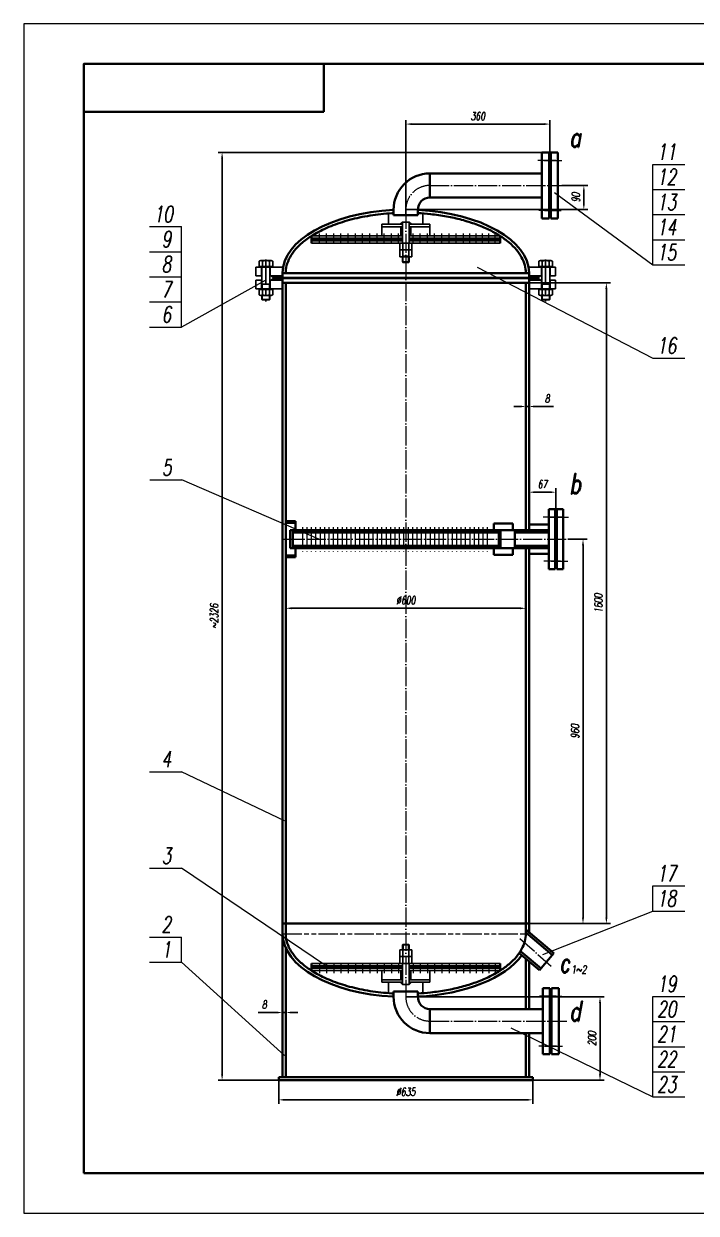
# Model space of a CAD drawing. Header units: millimetres. Extents: x 7304 to 11504, y 231 to 3201.
# Drawn here: x 7304 to 8985, y 231 to 3201 of the extents above; entities that cross this region are included whole.
import ezdxf

# ---------------------------------------------------------------- set-up
doc = ezdxf.new("R2010")
doc.units = ezdxf.units.MM
doc.header["$LTSCALE"] = 2
doc.header["$MEASUREMENT"] = 0
for name, pattern in [('ACAD_ISO04W100', [30, 24, -3, 0, -3]), ('ACAD_ISO09W100', [45, 24, -3, 6, -3, 6, -3]), ('CENTER', [50.8, 31.75, -6.35, 6.35, -6.35])]:
    doc.linetypes.add(name, pattern=pattern)
for name, color, linetype, lineweight in [('中心线', 1, 'ACAD_ISO04W100', 13), ('双点划线', 200, 'ACAD_ISO09W100', 13), ('图框内线', 30, 'Continuous', 35), ('图框外线', 5, 'Continuous', 13), ('尺寸标注', 6, 'Continuous', 13), ('技术说明文字', 7, 'Continuous', 13), ('点划线', 1, 'ACAD_ISO04W100', 13), ('粗实线', 7, 'Continuous', 35), ('细实线', 7, 'Continuous', 13)]:
    doc.layers.add(name, color=color, linetype=linetype, lineweight=lineweight)
doc.styles.add('尺寸标注数字和字符', font='romand.shx', dxfattribs={"width": 0.7, "oblique": 10})
doc.dimstyles.new('压力容器制图', dxfattribs={"dimscale": 5, "dimtxt": 4, "dimasz": 3, "dimexe": 2, "dimexo": 0, "dimgap": 2, "dimtad": 1, "dimdec": 0, "dimzin": 0, "dimdsep": 46, "dimtxsty": '尺寸标注数字和字符', "dimcen": 0, "dimclrt": 7, "dimadec": 0, "dimazin": 0, "dimtfac": 1, "dimtdec": 0, "dimtmove": 0, "dimatfit": 3, "dimfxl": 0, "dimtolj": 1, "dimtzin": 0, "dimarcsym": 0})

# ---------------------------------------------------------------- blocks, each defined once
blk = doc.blocks.new('*D22')
at = {"layer": 'Defpoints', "color": 0}
for p in [(8618.8, 2950.5), (8618.8, 2844.7), (8258.8, 2722.9)]:
    blk.add_point(p, dxfattribs=at)
at = {"layer": '尺寸标注', "color": 0, "lineweight": -2}
for p, q in [((8258.8, 2722.9), (8258.8, 2960.5)), ((8273.8, 2950.5), (8603.8, 2950.5)), ((8618.8, 2844.7), (8618.8, 2960.5))]:
    blk.add_line(p, q, dxfattribs=at)
at = {"layer": '尺寸标注', "color": 0}
for points in [[(8273.8, 2953), (8273.8, 2948), (8258.8, 2950.5)], [(8603.8, 2953), (8603.8, 2948), (8618.8, 2950.5)]]:
    blk.add_solid(points, dxfattribs=at)
at = {"layer": '尺寸标注', "color": 7, "insert": (8438.8, 2970.5), "char_height": 20, "attachment_point": 5, "style": '尺寸标注数字和字符'}
blk.add_mtext('\\A1;360', dxfattribs=at)
blk = doc.blocks.new('*D23')
at = {"layer": 'Defpoints', "color": 0}
for p in [(8648.4, 2797.2), (8703.7, 2797.2), (8258.8, 2736.9)]:
    blk.add_point(p, dxfattribs=at)
at = {"layer": '尺寸标注', "color": 0, "lineweight": -2}
for p, q in [((8648.4, 2797.2), (8713.7, 2797.2)), ((8703.7, 2751.9), (8703.7, 2782.2)), ((8258.8, 2736.9), (8713.7, 2736.9))]:
    blk.add_line(p, q, dxfattribs=at)
at = {"layer": '尺寸标注', "color": 0}
for points in [[(8701.2, 2782.2), (8706.2, 2782.2), (8703.7, 2797.2)], [(8701.2, 2751.9), (8706.2, 2751.9), (8703.7, 2736.9)]]:
    blk.add_solid(points, dxfattribs=at)
at = {"layer": '尺寸标注', "color": 7, "insert": (8683.7, 2767), "char_height": 20, "attachment_point": 5, "rotation": 90, "style": '尺寸标注数字和字符'}
blk.add_mtext('\\A1;90', dxfattribs=at)
blk = doc.blocks.new('*D24')
at = {"layer": 'Defpoints', "color": 0}
for p in [(7799.7, 2879.7), (8598.8, 2879.7), (7941.1, 562.9)]:
    blk.add_point(p, dxfattribs=at)
at = {"layer": '尺寸标注', "color": 0, "lineweight": -2}
for p, q in [((8598.8, 2879.7), (7789.7, 2879.7)), ((7799.7, 577.9), (7799.7, 2864.7)), ((7941.1, 562.9), (7789.7, 562.9))]:
    blk.add_line(p, q, dxfattribs=at)
at = {"layer": '尺寸标注', "color": 0}
for points in [[(7797.2, 2864.7), (7802.2, 2864.7), (7799.7, 2879.7)], [(7797.2, 577.9), (7802.2, 577.9), (7799.7, 562.9)]]:
    blk.add_solid(points, dxfattribs=at)
at = {"layer": '尺寸标注', "color": 7, "insert": (7779.7, 1721.3), "char_height": 20, "attachment_point": 5, "rotation": 90, "style": '尺寸标注数字和字符'}
blk.add_mtext('\\A1;~2326', dxfattribs=at)
blk = doc.blocks.new('*D25')
at = {"layer": 'Defpoints', "color": 0}
for p in [(8663.4, 1913.9), (8701.6, 1913.9), (8566.8, 953.9)]:
    blk.add_point(p, dxfattribs=at)
at = {"layer": '尺寸标注', "color": 0, "lineweight": -2}
for p, q in [((8663.4, 1913.9), (8711.6, 1913.9)), ((8701.6, 968.9), (8701.6, 1898.9)), ((8566.8, 953.9), (8711.6, 953.9))]:
    blk.add_line(p, q, dxfattribs=at)
at = {"layer": '尺寸标注', "color": 0}
for points in [[(8699.1, 1898.9), (8704.1, 1898.9), (8701.6, 1913.9)], [(8699.1, 968.9), (8704.1, 968.9), (8701.6, 953.9)]]:
    blk.add_solid(points, dxfattribs=at)
at = {"layer": '尺寸标注', "color": 7, "insert": (8681.6, 1433.9), "char_height": 20, "attachment_point": 5, "rotation": 90, "style": '尺寸标注数字和字符'}
blk.add_mtext('\\A1;960', dxfattribs=at)
blk = doc.blocks.new('*D26')
at = {"layer": 'Defpoints', "color": 0}
for p in [(8566.8, 2553.9), (8566.8, 953.9), (8760, 953.9)]:
    blk.add_point(p, dxfattribs=at)
at = {"layer": '尺寸标注', "color": 0, "lineweight": -2}
for p, q in [((8566.8, 2553.9), (8770, 2553.9)), ((8760, 2538.9), (8760, 968.9)), ((8566.8, 953.9), (8770, 953.9))]:
    blk.add_line(p, q, dxfattribs=at)
at = {"layer": '尺寸标注', "color": 0}
for points in [[(8757.5, 2538.9), (8762.5, 2538.9), (8760, 2553.9)], [(8757.5, 968.9), (8762.5, 968.9), (8760, 953.9)]]:
    blk.add_solid(points, dxfattribs=at)
at = {"layer": '尺寸标注', "color": 7, "insert": (8740, 1753.9), "char_height": 20, "attachment_point": 5, "rotation": 90, "style": '尺寸标注数字和字符'}
blk.add_mtext('\\A1;1600', dxfattribs=at)
blk = doc.blocks.new('*D27')
at = {"layer": 'Defpoints', "color": 0}
for p in [(7941.1, 562.9), (8576, 562.9), (8576, 514)]:
    blk.add_point(p, dxfattribs=at)
at = {"layer": '尺寸标注', "color": 0, "lineweight": -2}
for p, q in [((7941.1, 562.9), (7941.1, 504)), ((8576, 562.9), (8576, 504)), ((7956.1, 514), (8561, 514))]:
    blk.add_line(p, q, dxfattribs=at)
at = {"layer": '尺寸标注', "color": 0}
for points in [[(7956.1, 516.5), (7956.1, 511.5), (7941.1, 514)], [(8561, 516.5), (8561, 511.5), (8576, 514)]]:
    blk.add_solid(points, dxfattribs=at)
at = {"layer": '尺寸标注', "color": 7, "insert": (8258.5, 534), "char_height": 20, "attachment_point": 5, "style": '尺寸标注数字和字符'}
blk.add_mtext('\\A1;%%C635', dxfattribs=at)
blk = doc.blocks.new('*D28')
at = {"layer": 'Defpoints', "color": 0}
for p in [(7950.8, 749.9), (7950.8, 732), (7958.8, 732)]:
    blk.add_point(p, dxfattribs=at)
at = {"layer": '尺寸标注', "color": 0, "lineweight": -2}
for p, q in [((7950.8, 749.9), (7950.8, 722)), ((7935.8, 732), (7889.7, 732)), ((7958.8, 732), (7950.8, 732)), ((7958.8, 732), (7958.8, 742)), ((7973.8, 732), (7988.8, 732))]:
    blk.add_line(p, q, dxfattribs=at)
at = {"layer": '尺寸标注', "color": 0}
for points in [[(7935.8, 734.5), (7935.8, 729.5), (7950.8, 732)], [(7973.8, 734.5), (7973.8, 729.5), (7958.8, 732)]]:
    blk.add_solid(points, dxfattribs=at)
at = {"layer": '尺寸标注', "color": 7, "insert": (7905.2, 752), "char_height": 20, "attachment_point": 5, "style": '尺寸标注数字和字符'}
blk.add_mtext('\\A1;8', dxfattribs=at)
blk = doc.blocks.new('*D29')
at = {"layer": 'Defpoints', "color": 0}
for p in [(8258.8, 770.9), (8258.8, 562.9), (8744.1, 562.9)]:
    blk.add_point(p, dxfattribs=at)
at = {"layer": '尺寸标注', "color": 0, "lineweight": -2}
for p, q in [((8258.8, 770.9), (8754.1, 770.9)), ((8744.1, 755.9), (8744.1, 577.9)), ((8258.8, 562.9), (8754.1, 562.9))]:
    blk.add_line(p, q, dxfattribs=at)
at = {"layer": '尺寸标注', "color": 0}
for points in [[(8741.6, 755.9), (8746.6, 755.9), (8744.1, 770.9)], [(8741.6, 577.9), (8746.6, 577.9), (8744.1, 562.9)]]:
    blk.add_solid(points, dxfattribs=at)
at = {"layer": '尺寸标注', "color": 7, "insert": (8724.1, 666.9), "char_height": 20, "attachment_point": 5, "rotation": 90, "style": '尺寸标注数字和字符'}
blk.add_mtext('\\A1;200', dxfattribs=at)
blk = doc.blocks.new('*D32')
at = {"layer": 'Defpoints', "color": 0}
for p in [(8558.8, 2245.1), (8566.8, 2245.3), (8566.8, 2245.1)]:
    blk.add_point(p, dxfattribs=at)
at = {"layer": '尺寸标注', "color": 0, "lineweight": -2}
for p, q in [((8543.8, 2245.3), (8528.8, 2245.3)), ((8558.8, 2245.1), (8558.8, 2255.3)), ((8558.8, 2245.3), (8566.8, 2245.3)), ((8566.8, 2245.1), (8566.8, 2255.3)), ((8581.8, 2245.3), (8627.8, 2245.3))]:
    blk.add_line(p, q, dxfattribs=at)
at = {"layer": '尺寸标注', "color": 0}
for points in [[(8543.8, 2247.8), (8543.8, 2242.8), (8558.8, 2245.3)], [(8581.8, 2247.8), (8581.8, 2242.8), (8566.8, 2245.3)]]:
    blk.add_solid(points, dxfattribs=at)
at = {"layer": '尺寸标注', "color": 7, "insert": (8612.3, 2265.3), "char_height": 20, "attachment_point": 5, "style": '尺寸标注数字和字符'}
blk.add_mtext('\\A1;8', dxfattribs=at)
blk = doc.blocks.new('*D33')
at = {"layer": 'Defpoints', "color": 0}
for p in [(7958.8, 1741.4), (7958.8, 1741.4), (8558.8, 1741.4)]:
    blk.add_point(p, dxfattribs=at)
at = {"layer": '尺寸标注', "color": 0, "lineweight": -2}
for p, q in [((7958.8, 1741.4), (7958.8, 1751.4)), ((8543.8, 1741.4), (7973.8, 1741.4)), ((8558.8, 1741.4), (8558.8, 1751.4))]:
    blk.add_line(p, q, dxfattribs=at)
at = {"layer": '尺寸标注', "color": 0}
for points in [[(7973.8, 1743.9), (7973.8, 1738.9), (7958.8, 1741.4)], [(8543.8, 1743.9), (8543.8, 1738.9), (8558.8, 1741.4)]]:
    blk.add_solid(points, dxfattribs=at)
at = {"layer": '尺寸标注', "color": 7, "insert": (8258.8, 1761.4), "char_height": 20, "attachment_point": 5, "style": '尺寸标注数字和字符'}
blk.add_mtext('\\A1;%%C600', dxfattribs=at)
blk = doc.blocks.new('*D36')
at = {"layer": 'Defpoints', "color": 0}
for p in [(8566.8, 2031.3), (8566.8, 1953.9), (8633.8, 1953.9)]:
    blk.add_point(p, dxfattribs=at)
at = {"layer": '尺寸标注', "color": 0, "lineweight": -2}
for p, q in [((8566.8, 1953.9), (8566.8, 2041.3)), ((8618.8, 2031.3), (8581.8, 2031.3)), ((8633.8, 1953.9), (8633.8, 2041.3))]:
    blk.add_line(p, q, dxfattribs=at)
at = {"layer": '尺寸标注', "color": 0}
for points in [[(8581.8, 2033.8), (8581.8, 2028.8), (8566.8, 2031.3)], [(8618.8, 2033.8), (8618.8, 2028.8), (8633.8, 2031.3)]]:
    blk.add_solid(points, dxfattribs=at)
at = {"layer": '尺寸标注', "color": 7, "insert": (8600.3, 2051.3), "char_height": 20, "attachment_point": 5, "style": '尺寸标注数字和字符'}
blk.add_mtext('\\A1;67', dxfattribs=at)

msp = doc.modelspace()

# ---------------------------------------------------------------- hatches: boundary and pattern name
h = msp.add_hatch(color=256)
h.paths.add_polyline_path([(8250.8, 2705.8), (8250.8, 2700.2), (8244.8, 2700.2)])
h.paths.add_polyline_path([(8266.8, 2700.2), (8266.8, 2705.8), (8272.8, 2700.2)])
h = msp.add_hatch(color=256)
h.paths.add_polyline_path([(8250.8, 801.9), (8250.8, 807.6), (8244.8, 807.6)])
h.paths.add_polyline_path([(8266.8, 807.6), (8266.8, 801.9), (8272.8, 807.6)])

# ---------------------------------------------------------------- linework, layer by layer
for p, q in [((8215.9, 2727.3), (8215.9, 2700.2)), ((8244.8, 2700.2), (8250.8, 2705.8)), ((8250.8, 2653.2), (8250.8, 2705.8)), ((8250.8, 2705.8), (8266.8, 2705.8)), ((8266.8, 2653.2), (8266.8, 2705.8)), ((8272.8, 2700.2), (8266.8, 2705.8)), ((8301.6, 2727.3), (8301.6, 2700.2)), ((8198.8, 2671.2), (8198.8, 2700.2)), ((8198.8, 2700.2), (8250.8, 2700.2)), ((8198.8, 2694.2), (8250.8, 2694.2)), ((8246.3, 2671.2), (8246.3, 2694.2)), ((8248.8, 2671.2), (8248.8, 2694.2)), ((8266.8, 2700.2), (8318.8, 2700.2)), ((8266.8, 2694.2), (8318.8, 2694.2)), ((8268.8, 2671.2), (8268.8, 2694.2)), ((8271.3, 2671.2), (8271.3, 2694.2)), ((8318.8, 2700.2), (8318.8, 2671.2)), ((8023.1, 2671.2), (8250.8, 2671.2)), ((8023.1, 2665.2), (8250.8, 2665.2)), ((8023.1, 2663.2), (8250.8, 2663.2)), ((8023.1, 2659.2), (8250.8, 2659.2)), ((8023.1, 2653.2), (8439.3, 2653.2)), ((8244, 2619), (8244, 2653.2)), ((8251.4, 2619), (8251.4, 2653.2)), ((8266.1, 2619), (8266.1, 2653.2)), ((8494.4, 2671.2), (8266.8, 2671.2)), ((8266.8, 2665.2), (8494.4, 2665.2)), ((8266.8, 2663.2), (8494.4, 2663.2)), ((8266.8, 2659.2), (8494.4, 2659.2)), ((8273.5, 2619), (8273.5, 2653.2)), ((8318.8, 2671.2), (8434.3, 2671.2)), ((8318.8, 2653.2), (8494.4, 2653.2)), ((8244, 2636.1), (8273.5, 2636.1)), ((8244, 2619), (8273.5, 2619)), ((8250.8, 2621), (8266.8, 2621)), ((8250.8, 2621), (8251.8, 2620)), ((8250.8, 2606.9), (8250.8, 2619)), ((8251.8, 2620), (8265.8, 2620)), ((8265.8, 2620), (8266.8, 2621)), ((8266.8, 2606.9), (8266.8, 2619)), ((7950.8, 2593), (7884.4, 2593.1)), ((7884.4, 2571.6), (7884.4, 2593.1)), ((7891.2, 2595.1), (7927.5, 2595.1)), ((7891.2, 2593.1), (7891.2, 2595.1)), ((7892.5, 2595.1), (7892.5, 2608.2)), ((7896.3, 2609.6), (7922.3, 2609.6)), ((7897.8, 2593.1), (7897.8, 2571.6)), ((7898.8, 2593.1), (7898.8, 2539.1)), ((7900.5, 2595.1), (7900.5, 2608.2)), ((7918.2, 2608.2), (7918.2, 2595.1)), ((7918.8, 2593.1), (7918.8, 2539.1)), ((7919.8, 2593.1), (7919.8, 2571.6)), ((7926.2, 2608.2), (7926.2, 2595.1)), ((7927.5, 2595.1), (7927.5, 2593.1)), ((8566.8, 2593), (8633.1, 2593.1)), ((8626.3, 2595.1), (8590, 2595.1)), ((8590, 2595.1), (8590, 2593.1)), ((8591.3, 2608.2), (8591.3, 2595.1)), ((8621.2, 2609.6), (8595.2, 2609.6)), ((8597.7, 2593.1), (8597.7, 2571.6)), ((8598.7, 2593.1), (8598.7, 2539.1)), ((8599.3, 2608.2), (8599.3, 2595.1)), ((8617, 2595.1), (8617, 2608.2)), ((8618.7, 2593.1), (8618.7, 2539.1)), ((8619.7, 2593.1), (8619.7, 2571.6)), ((8625, 2595.1), (8625, 2608.2)), ((8626.3, 2593.1), (8626.3, 2595.1)), ((8633.1, 2571.6), (8633.1, 2593.1)), ((7884.4, 2571.6), (7898.8, 2571.6)), ((7884.4, 2560.6), (7898.8, 2560.6)), ((7884.4, 2560.6), (7884.4, 2539.1)), ((7897.8, 2560.6), (7897.8, 2539.1)), ((7918.8, 2571.6), (7950.8, 2571.6)), ((7918.8, 2560.6), (7950.8, 2560.6)), ((7919.8, 2560.6), (7919.8, 2539.1)), ((7922.4, 2571.6), (7926.9, 2567.1)), ((7922.4, 2560.6), (7926.9, 2565.1)), ((8258.8, 2567.1), (7926.9, 2567.1)), ((7926.9, 2567.1), (7926.9, 2565.1)), ((8258.8, 2565.1), (7926.9, 2565.1)), ((8258.8, 2567.1), (8590.6, 2567.1)), ((8258.8, 2565.1), (8590.6, 2565.1)), ((8598.7, 2571.6), (8566.8, 2571.6)), ((8598.7, 2560.6), (8566.8, 2560.6)), ((8595.1, 2571.6), (8590.6, 2567.1)), ((8590.6, 2567.1), (8590.6, 2565.1)), ((8595.1, 2560.6), (8590.6, 2565.1)), ((8597.7, 2560.6), (8597.7, 2539.1)), ((8633.1, 2571.6), (8618.7, 2571.6)), ((8633.1, 2560.6), (8618.7, 2560.6)), ((8619.7, 2560.6), (8619.7, 2539.1)), ((8633.1, 2560.6), (8633.1, 2539.1)), ((7950.8, 2539.1), (7884.4, 2539.1)), ((7891.2, 2537.1), (7891.2, 2539.1)), ((7927.5, 2537.1), (7891.2, 2537.1)), ((7892.5, 2523.9), (7892.5, 2537.1)), ((7898.8, 2550.8), (7918.8, 2550.8)), ((7899.8, 2539.1), (7899.8, 2550.8)), ((7900.5, 2523.9), (7900.5, 2537.1)), ((7917.8, 2539.1), (7917.8, 2550.8)), ((7918.2, 2537.1), (7918.2, 2523.9)), ((7926.2, 2537.1), (7926.2, 2523.9)), ((7927.5, 2539.1), (7927.5, 2537.1)), ((8566.8, 2539.1), (8633.1, 2539.1)), ((8590, 2539.1), (8590, 2537.1)), ((8590, 2537.1), (8626.3, 2537.1)), ((8591.3, 2537.1), (8591.3, 2523.9)), ((8618.7, 2550.8), (8598.7, 2550.8)), ((8599.3, 2537.1), (8599.3, 2523.9)), ((8599.7, 2539.1), (8599.7, 2550.8)), ((8617, 2523.9), (8617, 2537.1)), ((8617.7, 2539.1), (8617.7, 2550.8)), ((8625, 2523.9), (8625, 2537.1)), ((8626.3, 2537.1), (8626.3, 2539.1)), ((7922.4, 2522.5), (7896.4, 2522.5)), ((7898.8, 2522.5), (7898.8, 2512.6)), ((7898.8, 2512.6), (7918.8, 2512.6)), ((7898.8, 2512.6), (7899.8, 2511.5)), ((7899.8, 2511.5), (7899.8, 2522.5)), ((7899.8, 2511.5), (7917.8, 2511.5)), ((7917.8, 2511.5), (7917.8, 2522.5)), ((7918.8, 2512.6), (7917.8, 2511.5)), ((7918.8, 2522.5), (7918.8, 2512.6)), ((8595.1, 2522.5), (8621.1, 2522.5)), ((8598.7, 2522.5), (8598.7, 2512.6)), ((8618.7, 2512.6), (8598.7, 2512.6)), ((8598.7, 2512.6), (8599.7, 2511.5)), ((8599.7, 2511.5), (8599.7, 2522.5)), ((8617.7, 2511.5), (8599.7, 2511.5)), ((8617.7, 2511.5), (8617.7, 2522.5)), ((8618.7, 2512.6), (8617.7, 2511.5)), ((8618.7, 2522.5), (8618.7, 2512.6)), ((8250.8, 900.9), (8251.8, 901.9)), ((8250.8, 900.9), (8266.8, 900.9)), ((8250.8, 900.9), (8250.8, 888.8)), ((8251.8, 901.9), (8265.8, 901.9)), ((8251.8, 901.9), (8251.8, 888.8)), ((8265.8, 901.9), (8265.8, 888.8)), ((8265.8, 901.9), (8266.8, 900.9)), ((8266.8, 900.9), (8266.8, 888.8)), ((8244, 888.8), (8273.5, 888.8)), ((8244, 888.8), (8244, 854.6)), ((8244, 871.7), (8273.5, 871.7)), ((8251.4, 888.8), (8251.4, 854.6)), ((8266.1, 888.8), (8266.1, 854.6)), ((8273.5, 888.8), (8273.5, 854.6)), ((8023.1, 854.6), (8439.3, 854.6)), ((8023.1, 848.6), (8250.8, 848.6)), ((8023.1, 844.6), (8250.8, 844.6)), ((8023.1, 842.6), (8250.8, 842.6)), ((8023.1, 836.6), (8250.8, 836.6)), ((8198.8, 836.6), (8198.8, 807.6)), ((8246.3, 836.6), (8246.3, 813.6)), ((8248.8, 836.6), (8248.8, 813.6)), ((8250.8, 854.6), (8250.8, 801.9)), ((8266.8, 854.6), (8266.8, 801.9)), ((8266.8, 848.6), (8494.4, 848.6)), ((8266.8, 844.6), (8494.4, 844.6)), ((8266.8, 842.6), (8494.4, 842.6)), ((8494.4, 836.6), (8266.8, 836.6)), ((8268.8, 836.6), (8268.8, 813.6)), ((8271.3, 836.6), (8271.3, 813.6)), ((8318.8, 854.6), (8494.4, 854.6)), ((8318.8, 807.6), (8318.8, 836.6)), ((8318.8, 836.6), (8434.3, 836.6)), ((8198.8, 813.6), (8250.8, 813.6)), ((8198.8, 807.6), (8250.8, 807.6)), ((8215.9, 780.4), (8215.9, 807.6)), ((8244.8, 807.6), (8250.8, 801.9)), ((8250.8, 801.9), (8266.8, 801.9)), ((8266.8, 813.6), (8318.8, 813.6)), ((8266.8, 807.6), (8318.8, 807.6)), ((8272.8, 807.6), (8266.8, 801.9)), ((8301.6, 780.4), (8301.6, 807.6))]:
    msp.add_line(p, q)
at = {"linetype": 'CENTER'}
for p, q in [((7909.4, 2612.5), (7909.4, 2507.7)), ((8608.1, 2612.5), (8608.1, 2507.7))]:
    msp.add_line(p, q, dxfattribs=at)
for centre, radius, start, end in [((7896.5, 2603.4), 6.28, 50.4601, 129.5399), ((7909.4, 2581.6), 28, 71.5484, 108.4516), ((7922.2, 2603.4), 6.29, 50.5424, 129.4576), ((8595.3, 2603.4), 6.29, 50.5424, 129.4576), ((8608.1, 2581.6), 28, 71.5484, 108.4516), ((8621, 2603.4), 6.28, 50.4601, 129.5399), ((7896.5, 2528.8), 6.29, 230.5424, 309.4576), ((7909.4, 2550.5), 28, 251.5484, 288.4516), ((7922.2, 2528.8), 6.28, 230.4601, 309.5399), ((8595.3, 2528.8), 6.28, 230.4601, 309.5399), ((8608.1, 2550.5), 28, 251.5484, 288.4516), ((8621, 2528.8), 6.29, 230.5424, 309.4576)]:
    msp.add_arc(centre, radius, start, end)
at = {"layer": '中心线'}
for p, q in [((8319.1, 2797.2), (8648.4, 2797.2)), ((8258.8, 2736.9), (8258.8, 770.9)), ((8000.4, 1944.3), (8000.4, 1882.9)), ((8011.4, 1944.3), (8011.4, 1882.9)), ((8022.4, 1944.3), (8022.4, 1882.9)), ((8033.4, 1944.3), (8033.4, 1882.9)), ((8044.4, 1944.3), (8044.4, 1882.9)), ((8055.4, 1944.3), (8055.4, 1882.9)), ((8066.4, 1944.3), (8066.4, 1882.9)), ((8077.4, 1944.3), (8077.4, 1882.9)), ((8088.4, 1944.3), (8088.4, 1882.9)), ((8099.4, 1944.3), (8099.4, 1882.9)), ((8110.4, 1944.3), (8110.4, 1882.9)), ((8121.4, 1944.3), (8121.4, 1882.9)), ((8132.4, 1944.3), (8132.4, 1882.9)), ((8143.4, 1944.3), (8143.4, 1882.9)), ((8154.4, 1944.3), (8154.4, 1882.9)), ((8165.4, 1944.3), (8165.4, 1882.9)), ((8176.4, 1944.3), (8176.4, 1882.9)), ((8187.4, 1944.3), (8187.4, 1882.9)), ((8198.4, 1944.3), (8198.4, 1882.9)), ((8209.4, 1944.3), (8209.4, 1882.9)), ((8220.4, 1944.3), (8220.4, 1882.9)), ((8231.4, 1944.3), (8231.4, 1882.9)), ((8242.4, 1944.3), (8242.4, 1882.9)), ((8253.4, 1944.3), (8253.4, 1882.9)), ((8264.4, 1944.3), (8264.4, 1882.9)), ((8275.4, 1944.3), (8275.4, 1882.9)), ((8286.4, 1944.3), (8286.4, 1882.9)), ((8297.4, 1944.3), (8297.4, 1882.9)), ((8308.4, 1944.3), (8308.4, 1882.9)), ((8319.4, 1944.3), (8319.4, 1882.9)), ((8330.4, 1944.3), (8330.4, 1882.9)), ((8341.4, 1944.3), (8341.4, 1882.9)), ((8352.4, 1944.3), (8352.4, 1882.9)), ((8363.4, 1944.3), (8363.4, 1882.9)), ((8374.4, 1944.3), (8374.4, 1882.9)), ((8385.4, 1944.3), (8385.4, 1882.9)), ((8396.4, 1944.3), (8396.4, 1882.9)), ((8407.4, 1944.3), (8407.4, 1882.9)), ((8418.4, 1944.3), (8418.4, 1882.9)), ((8429.4, 1944.3), (8429.4, 1882.9)), ((8440.4, 1944.3), (8440.4, 1882.9)), ((8451.4, 1944.3), (8451.4, 1882.9)), ((8462.4, 1944.3), (8462.4, 1882.9)), ((7950.8, 1913.9), (8663.4, 1913.9)), ((8544.1, 917), (8621.7, 848.1)), ((8319.1, 710.6), (8661, 710.6))]:
    msp.add_line(p, q, dxfattribs=at)
at = {"layer": '中心线', "ltscale": 3}
for p, q in [((8042.8, 2651.4), (8042.8, 2677.2)), ((8060.8, 2651.4), (8060.8, 2677.2)), ((8078.8, 2651.4), (8078.8, 2677.2)), ((8096.8, 2651.4), (8096.8, 2677.2)), ((8114.8, 2651.4), (8114.8, 2677.2)), ((8132.8, 2651.4), (8132.8, 2677.2)), ((8150.8, 2651.4), (8150.8, 2677.2)), ((8168.8, 2651.4), (8168.8, 2677.2)), ((8186.8, 2651.4), (8186.8, 2677.2)), ((8204.8, 2651.4), (8204.8, 2677.2)), ((8222.8, 2651.4), (8222.8, 2677.2)), ((8240.8, 2651.4), (8240.8, 2677.2)), ((8276.8, 2651.4), (8276.8, 2677.2)), ((8294.8, 2651.4), (8294.8, 2677.2)), ((8312.8, 2651.4), (8312.8, 2677.2)), ((8330.8, 2651.4), (8330.8, 2677.2)), ((8348.8, 2651.4), (8348.8, 2677.2)), ((8366.8, 2651.4), (8366.8, 2677.2)), ((8384.8, 2651.4), (8384.8, 2677.2)), ((8402.8, 2651.4), (8402.8, 2677.2)), ((8418.8, 2651.4), (8418.8, 2677.2)), ((8434.8, 2651.4), (8434.8, 2677.2)), ((8450.3, 2651.4), (8450.3, 2677.2)), ((8466.3, 2651.4), (8466.3, 2677.2)), ((8482.3, 2651.4), (8482.3, 2677.2)), ((8042.8, 856.3), (8042.8, 830.6)), ((8060.8, 856.3), (8060.8, 830.6)), ((8078.8, 856.3), (8078.8, 830.6)), ((8096.8, 856.3), (8096.8, 830.6)), ((8114.8, 856.3), (8114.8, 830.6)), ((8132.8, 856.3), (8132.8, 830.6)), ((8150.8, 856.3), (8150.8, 830.6)), ((8168.8, 856.3), (8168.8, 830.6)), ((8186.8, 856.3), (8186.8, 830.6)), ((8204.8, 856.3), (8204.8, 830.6)), ((8222.8, 856.3), (8222.8, 830.6)), ((8240.8, 856.3), (8240.8, 830.6)), ((8276.8, 856.3), (8276.8, 830.6)), ((8294.8, 856.3), (8294.8, 830.6)), ((8312.8, 856.3), (8312.8, 830.6)), ((8330.8, 856.3), (8330.8, 830.6)), ((8348.8, 856.3), (8348.8, 830.6)), ((8366.8, 856.3), (8366.8, 830.6)), ((8384.8, 856.3), (8384.8, 830.6)), ((8402.8, 856.3), (8402.8, 830.6)), ((8418.8, 856.3), (8418.8, 830.6)), ((8434.8, 856.3), (8434.8, 830.6)), ((8450.3, 856.3), (8450.3, 830.6)), ((8466.3, 856.3), (8466.3, 830.6)), ((8482.3, 856.3), (8482.3, 830.6))]:
    msp.add_line(p, q, dxfattribs=at)
at = {"layer": '中心线'}
for centre, start, end in [((8319.1, 2736.9), 90, 180), ((8319.1, 770.9), 180, 270)]:
    msp.add_arc(centre, 60.3, start, end, dxfattribs=at)
at = {"layer": '双点划线'}
for p, q in [((7950.8, 2578.9), (8566.8, 2578.9)), ((7950.8, 2553.9), (8566.8, 2553.9)), ((7950.8, 928.9), (8566.8, 928.9))]:
    msp.add_line(p, q, dxfattribs=at)
at = {"layer": '图框内线'}
msp.add_lwpolyline([(7454.1, 330.9), (11404.1, 330.9), (11404.1, 3100.9), (7454.1, 3100.9)], close=True, dxfattribs=at)
at = {"layer": '图框外线'}
msp.add_lwpolyline([(7304.1, 230.9), (11504.1, 230.9), (11504.1, 3200.9), (7304.1, 3200.9)], close=True, dxfattribs=at)
at = {"layer": '尺寸标注'}
for p, q in [((8876.1, 2787.1), (8876.1, 2849.8)), ((8630.3, 2779.8), (8876.1, 2599.1)), ((8876.1, 2724.5), (8876.1, 2787.1)), ((8876.1, 2661.8), (8876.1, 2724.5)), ((7698.2, 2631.7), (7698.2, 2694.4)), ((8876.1, 2599.1), (8876.1, 2661.8)), ((7698.2, 2569), (7698.2, 2631.7)), ((8437.1, 2593.3), (8876.1, 2365.9)), ((7698.2, 2506.3), (7698.2, 2569)), ((7907.7, 2559.6), (7698.2, 2443.7)), ((7698.2, 2443.7), (7698.2, 2506.3)), ((8041.7, 1914.4), (7699.1, 2061.8)), ((7955.4, 1210.5), (7698.2, 1333.2)), ((8058, 849.1), (7698.3, 1092.2)), ((8875.9, 985.4), (8875.9, 1048.1)), ((8601.2, 876.6), (8875.9, 985.4)), ((7698.2, 858), (7698.2, 920.6)), ((7955.5, 624.5), (7698.2, 858)), ((8876.4, 709.3), (8876.4, 772)), ((8521.4, 693.5), (8876.4, 521.3)), ((8876.4, 646.7), (8876.4, 709.3)), ((8876.4, 584), (8876.4, 646.7)), ((8876.4, 521.3), (8876.4, 584))]:
    msp.add_line(p, q, dxfattribs=at)
at = {"layer": '技术说明文字'}
for p, q in [((8876.1, 2849.8), (8956.1, 2849.8)), ((8876.1, 2787.1), (8956.1, 2787.1)), ((8876.1, 2724.5), (8956.1, 2724.5)), ((7618.2, 2694.4), (7698.2, 2694.4)), ((8876.1, 2661.8), (8956.1, 2661.8)), ((7618.2, 2631.7), (7698.2, 2631.7)), ((8876.1, 2599.1), (8956.1, 2599.1)), ((7618.2, 2569), (7698.2, 2569)), ((7618.2, 2506.3), (7698.2, 2506.3)), ((7618.2, 2443.7), (7698.2, 2443.7)), ((8876.1, 2365.9), (8956.1, 2365.9)), ((7619.1, 2061.8), (7699.1, 2061.8)), ((7618.2, 1333.2), (7698.2, 1333.2)), ((7618.3, 1092.2), (7698.3, 1092.2)), ((8875.9, 1048.1), (8955.9, 1048.1)), ((8875.9, 985.4), (8955.9, 985.4)), ((7618.2, 920.6), (7698.2, 920.6)), ((7618.2, 858), (7698.2, 858)), ((8876.4, 772), (8956.4, 772)), ((8876.4, 709.3), (8956.4, 709.3)), ((8876.4, 646.7), (8956.4, 646.7)), ((8876.4, 584), (8956.4, 584)), ((8876.4, 521.3), (8956.4, 521.3))]:
    msp.add_line(p, q, dxfattribs=at)
at = {"layer": '点划线'}
for p, q in [((8633.7, 2859.7), (8589, 2859.7)), ((8603.8, 2859.7), (8648.5, 2859.7)), ((8632.5, 2734.7), (8590.8, 2734.7)), ((8605, 2734.7), (8646.7, 2734.7)), ((8649.9, 1968.9), (8599.8, 1968.9)), ((8617.6, 1968.9), (8667.7, 1968.9)), ((8645.4, 1858.9), (8604.1, 1858.9)), ((8622.1, 1858.9), (8663.4, 1858.9)), ((8634.5, 773.1), (8592.8, 773.1)), ((8607, 773.1), (8648.7, 773.1)), ((8635.7, 648.1), (8591, 648.1)), ((8605.8, 648.1), (8650.5, 648.1))]:
    msp.add_line(p, q, dxfattribs=at)
at = {"layer": '粗实线'}
for p, q in [((8054.1, 2980.9), (8054.1, 3100.9)), ((7454.1, 2980.9), (8054.1, 2980.9)), ((8598.8, 2714.7), (8598.8, 2879.7)), ((8616.8, 2879.7), (8598.8, 2879.7)), ((8616.8, 2714.7), (8616.8, 2879.7)), ((8620.8, 2714.7), (8620.8, 2879.7)), ((8620.8, 2879.7), (8638.8, 2879.7)), ((8638.8, 2714.7), (8638.8, 2879.7)), ((8598.8, 2827.3), (8319.1, 2827.3)), ((8319.1, 2767), (8319.1, 2827.3)), ((8618.8, 2749.7), (8618.8, 2844.7)), ((8618.8, 2749.7), (8618.8, 2844.7)), ((8598.8, 2767), (8319.1, 2767)), ((8228.2, 2736.3), (8228.2, 2722.9)), ((8288.9, 2736.1), (8288.9, 2722.9)), ((8228.2, 2722.9), (8288.9, 2722.9)), ((8616.8, 2714.7), (8598.8, 2714.7)), ((8620.8, 2714.7), (8638.8, 2714.7)), ((8023.1, 2671.2), (8023.1, 2653.2)), ((8494.4, 2671.2), (8494.4, 2653.2)), ((8251.8, 2605.9), (8250.8, 2606.9)), ((8251.8, 2605.9), (8265.8, 2605.9)), ((8265.8, 2605.9), (8266.8, 2606.9)), ((7950.8, 2578.9), (7950.8, 928.9)), ((7950.8, 2578.2), (8258.8, 2578.2)), ((7958.8, 2578.9), (7958.8, 2578.2)), ((8566.8, 2578.2), (8258.8, 2578.2)), ((8558.8, 2578.9), (8558.8, 2578.2)), ((8566.8, 2578.9), (8566.8, 1936.4)), ((7950.8, 2553.9), (8258.8, 2553.9)), ((7958.8, 2553.9), (7958.8, 928.9)), ((8566.8, 2553.9), (8258.8, 2553.9)), ((8558.8, 2553.9), (8558.8, 1936.4)), ((8631.8, 1988.9), (8615.8, 1988.9)), ((8615.8, 1988.9), (8615.8, 1838.9)), ((8631.8, 1988.9), (8631.8, 1838.9)), ((8635.8, 1988.9), (8651.8, 1988.9)), ((8635.8, 1988.9), (8635.8, 1838.9)), ((8651.8, 1988.9), (8651.8, 1838.9)), ((7958.8, 1958.6), (7983.2, 1958.6)), ((7958.8, 1954.6), (7983.2, 1954.6)), ((7970.1, 1936.4), (8615.8, 1936.4)), ((7970.1, 1936.4), (7970.1, 1891.4)), ((7976.7, 1936.4), (7976.7, 1891.4)), ((7983.2, 1958.6), (7983.2, 1936.4)), ((8478.8, 1936.4), (8478.8, 1952.8)), ((8478.8, 1952.8), (8526.1, 1952.8)), ((8491.6, 1936.4), (8491.6, 1891.4)), ((8495.8, 1936.4), (8495.8, 1891.4)), ((8526.1, 1952.8), (8526.1, 1936.4)), ((8531.1, 1936.4), (8531.1, 1891.4)), ((8566.8, 1950.3), (8615.8, 1950.3)), ((8633.8, 1953.9), (8633.8, 1873.9)), ((8633.8, 1953.9), (8633.8, 1873.9)), ((7976.7, 1930.4), (8491.6, 1930.4)), ((8531.1, 1930.4), (8615.8, 1930.4)), ((7958.8, 1873.2), (7983.2, 1873.2)), ((7970.1, 1891.4), (8615.8, 1891.4)), ((7976.7, 1897.4), (8491.6, 1897.4)), ((7983.2, 1869.2), (7983.2, 1891.4)), ((8478.8, 1891.4), (8478.8, 1875)), ((8478.8, 1875), (8526.1, 1875)), ((8526.1, 1875), (8526.1, 1891.4)), ((8531.1, 1897.4), (8615.8, 1897.4)), ((8558.8, 1891.4), (8558.8, 928.9)), ((8566.8, 1891.4), (8566.8, 932.8)), ((8566.8, 1877.4), (8615.8, 1877.4)), ((7958.8, 1869.2), (7983.2, 1869.2)), ((8631.8, 1838.9), (8615.8, 1838.9)), ((8635.8, 1838.9), (8651.8, 1838.9)), ((7950.8, 953.9), (8566.8, 953.9)), ((7950.8, 928.9), (7950.8, 570.9)), ((8558.8, 939.6), (8629.1, 880.1)), ((8558.8, 931.8), (8625.2, 875.6)), ((7958.8, 893.1), (7958.8, 570.9)), ((8542.2, 880.3), (8592.9, 837.4)), ((8546.1, 884.8), (8596.8, 842)), ((8558.8, 866.3), (8558.8, 740.7)), ((8592.9, 837.4), (8629.1, 880.1)), ((8023.1, 836.6), (8023.1, 854.6)), ((8494.4, 836.6), (8494.4, 854.6)), ((8566.8, 859.5), (8566.8, 740.7)), ((8228.2, 771.5), (8228.2, 784.9)), ((8228.2, 784.9), (8288.9, 784.9)), ((8288.9, 771.6), (8288.9, 784.9)), ((8600.8, 793.1), (8600.8, 628.1)), ((8618.8, 793.1), (8600.8, 793.1)), ((8618.8, 793.1), (8618.8, 628.1)), ((8622.8, 793.1), (8622.8, 628.1)), ((8622.8, 793.1), (8640.8, 793.1)), ((8640.8, 793.1), (8640.8, 628.1)), ((8620.8, 758.1), (8620.8, 663.1)), ((8620.8, 758.1), (8620.8, 663.1)), ((8600.8, 740.7), (8319.1, 740.7)), ((8319.1, 740.7), (8319.1, 680.4)), ((8600.8, 680.4), (8319.1, 680.4)), ((8558.8, 680.4), (8558.8, 570.9)), ((8566.8, 680.4), (8566.8, 570.9)), ((8618.8, 628.1), (8600.8, 628.1)), ((8622.8, 628.1), (8640.8, 628.1)), ((7941.1, 570.9), (8576, 570.9)), ((7941.1, 570.9), (7941.1, 562.9)), ((8576, 570.9), (8576, 562.9)), ((7941.1, 562.9), (8566.8, 562.9)), ((8576, 562.9), (8566.8, 562.9))]:
    msp.add_line(p, q, dxfattribs=at)
for centre, radius, start, end in [((8319.3, 2736.3), 91.1, 90.1623, 180.0973), ((8618.8, 2846.7), 2, 180, 270), ((8618.8, 2846.7), 2, 270, 0), ((8319.1, 2736.8), 30.2, 90.0613, 181.2868), ((8618.8, 2747.7), 2, 90, 180), ((8618.8, 2747.7), 2, 0, 90), ((8633.8, 1955.9), 2, 180, 270), ((8633.8, 1955.9), 2, 270, 0), ((8633.8, 1871.9), 2, 90, 180), ((8633.8, 1871.9), 2, 0, 90), ((8319.3, 771.5), 91.1, 179.9027, 269.8377), ((8319.1, 771), 30.2, 178.7132, 269.9387), ((8620.8, 760.1), 2, 180, 270), ((8620.8, 760.1), 2, 270, 0), ((8620.8, 661.1), 2, 90, 180), ((8620.8, 661.1), 2, 0, 90)]:
    msp.add_arc(centre, radius, start, end, dxfattribs=at)
for start_param, end_param in [(1.670034, 3.141593), (0, 1.472874)]:
    msp.add_ellipse((8258.8, 2578.9), major_axis=(308, 0), ratio=0.512987, start_param=start_param, end_param=end_param, dxfattribs=at)
at = {"layer": '粗实线', "extrusion": (0, 0, -1)}
for start_param, end_param in [(1.670034, 3.141593), (0.34746, 1.472874)]:
    msp.add_ellipse((8258.8, 928.9), major_axis=(308, 0), ratio=0.512987, start_param=start_param, end_param=end_param, dxfattribs=at)
at = {"layer": '粗实线'}
for points, knots in [([(8228.2, 2728.1), (8226.8, 2728), (8225.3, 2727.9), (8205.5, 2726.8), (8187.3, 2724.8), (8151.8, 2719.2), (8134.6, 2715.6), (8101.9, 2706.8), (8086.3, 2701.7), (8057.4, 2690), (8044, 2683.6), (8022.1, 2670.8), (8013.1, 2664.8), (7997.2, 2652.2), (7990.2, 2645.6), (7978.3, 2632.1), (7973.4, 2625.2), (7965.6, 2611.2), (7962.8, 2604.2), (7959.5, 2591.1), (7958.8, 2585), (7958.8, 2578.9)], [1.671384, 1.671384, 1.671384, 1.671384, 1.685735, 1.685735, 1.868873, 1.868873, 2.052011, 2.052011, 2.235149, 2.235149, 2.418287, 2.418287, 2.567034, 2.567034, 2.715781, 2.715781, 2.864528, 2.864528, 3.013275, 3.013275, 3.141593, 3.141593, 3.141593, 3.141593]), ([(8558.8, 2578.9), (8558.8, 2585.4), (8557.9, 2591.8), (8554.4, 2604.8), (8551.8, 2611.3), (8544.8, 2624.1), (8540.4, 2630.4), (8529.9, 2642.9), (8523.7, 2649), (8509.8, 2660.7), (8502, 2666.4), (8484.8, 2677.2), (8475.5, 2682.4), (8455.5, 2691.9), (8444.9, 2696.4), (8422.4, 2704.5), (8410.6, 2708.2), (8386.1, 2714.7), (8373.5, 2717.5), (8347.4, 2722.3), (8334.1, 2724.2), (8310.1, 2726.7), (8299.5, 2727.6), (8288.9, 2728.1)], [0, 0, 0, 0, 0.1366, 0.1366, 0.273199, 0.273199, 0.409799, 0.409799, 0.546399, 0.546399, 0.682999, 0.682999, 0.819598, 0.819598, 0.956198, 0.956198, 1.092798, 1.092798, 1.229397, 1.229397, 1.365997, 1.365997, 1.471542, 1.471542, 1.471542, 1.471542]), ([(8228.2, 779.7), (8226.8, 779.7), (8225.3, 779.8), (8205.5, 781), (8187.3, 783), (8151.8, 788.5), (8134.6, 792.2), (8101.9, 800.9), (8086.3, 806.1), (8057.4, 817.7), (8044, 824.2), (8022.1, 836.9), (8013.1, 843), (7997.2, 855.6), (7990.2, 862.2), (7978.3, 875.7), (7973.4, 882.6), (7965.6, 896.5), (7962.8, 903.6), (7959.5, 916.7), (7958.8, 922.8), (7958.8, 928.9)], [1.671384, 1.671384, 1.671384, 1.671384, 1.685735, 1.685735, 1.868873, 1.868873, 2.052011, 2.052011, 2.235149, 2.235149, 2.418287, 2.418287, 2.567034, 2.567034, 2.715781, 2.715781, 2.864528, 2.864528, 3.013275, 3.013275, 3.141593, 3.141593, 3.141593, 3.141593]), ([(8558.8, 928.9), (8558.8, 922.4), (8557.9, 915.9), (8554.4, 903), (8551.8, 896.5), (8544.8, 883.7), (8540.4, 877.3), (8529.9, 864.9), (8523.7, 858.8), (8509.8, 847), (8502, 841.3), (8484.8, 830.5), (8475.5, 825.4), (8455.5, 815.8), (8444.9, 811.4), (8422.4, 803.2), (8410.6, 799.6), (8386.1, 793.1), (8373.5, 790.2), (8347.4, 785.5), (8334.1, 783.6), (8310.1, 781), (8299.5, 780.2), (8288.9, 779.6)], [0, 0, 0, 0, 0.1366, 0.1366, 0.273199, 0.273199, 0.409799, 0.409799, 0.546399, 0.546399, 0.682999, 0.682999, 0.819598, 0.819598, 0.956198, 0.956198, 1.092798, 1.092798, 1.229397, 1.229397, 1.365997, 1.365997, 1.471542, 1.471542, 1.471542, 1.471542])]:
    msp.add_open_spline(points, degree=3, knots=knots, dxfattribs=at)
at = {"layer": '细实线'}
for p, q in [((8251.8, 2605.9), (8251.8, 2619)), ((8265.8, 2605.9), (8265.8, 2619)), ((8250.8, 2606.9), (8266.8, 2606.9))]:
    msp.add_line(p, q, dxfattribs=at)

# ---------------------------------------------------------------- texts
at = {"layer": '技术说明文字', "style": '尺寸标注数字和字符', "oblique": 10, "width": 0.7}
for s, height, p in [('a', 50, (8666.6, 2892.6)), ('11', 40, (8886.6, 2861.1)), ('12', 40, (8886.6, 2798.4)), ('13', 40, (8886.6, 2735.8)), ('10', 40, (7628.7, 2705.7)), ('14', 40, (8886.6, 2673.1)), ('9', 40, (7648.4, 2643)), ('15', 40, (8886.6, 2610.4)), ('8', 40, (7648.4, 2580.3)), ('7', 40, (7648.4, 2517.6)), ('6', 40, (7648.4, 2455)), ('16', 40, (8886.6, 2377.2)), ('5', 40, (7649.3, 2073.1)), ('b', 50, (8666.6, 2027.6)), ('4', 40, (7648.4, 1344.5)), ('3', 40, (7648.5, 1103.5)), ('17', 40, (8886.4, 1059.4)), ('18', 40, (8886.4, 996.7)), ('2', 40, (7648.4, 931.9)), ('1', 40, (7648.4, 869.3)), ('c', 50, (8641.5, 831.5)), ('1~2', 20, (8671.7, 829.4)), ('19', 40, (8887, 783.3)), ('d', 50, (8666.6, 710.6)), ('20', 40, (8887, 720.6)), ('21', 40, (8887, 658)), ('22', 40, (8887, 595.3)), ('23', 40, (8886.9, 532.6))]:
    msp.add_text(s, height=height, dxfattribs=at).set_placement(p)

# ---------------------------------------------------------------- dimensions: what is measured, and where the dimension line sits
at = {"layer": '尺寸标注'}
for base, p1, p2, picture, middle in [((8618.8, 2950.5), (8258.8, 2722.9), (8618.8, 2844.7), '*D22', (8438.8, 2970.5)), ((8566.8, 2245.3), (8558.8, 2245.1), (8566.8, 2245.1), '*D32', (8612.3, 2265.3)), ((8566.8, 2031.3), (8633.8, 1953.9), (8566.8, 1953.9), '*D36', (8600.3, 2051.3)), ((7950.8, 732), (7958.8, 732), (7950.8, 749.9), '*D28', (7905.2, 752))]:
    dim = msp.add_linear_dim(base=base, p1=p1, p2=p2, dimstyle='压力容器制图', dxfattribs=at)
    dim.commit()
    dim.dimension.update_dxf_attribs({"geometry": picture, "text_midpoint": middle})
for base, p1, p2, text, picture, middle in [((7799.7, 2879.7), (7941.1, 562.9), (8598.8, 2879.7), '~2326', '*D24', (7779.7, 1721.3)), ((8703.7, 2797.2), (8258.8, 2736.9), (8648.4, 2797.2), '90', '*D23', (8683.7, 2767)), ((8744.1, 562.9), (8258.8, 770.9), (8258.8, 562.9), '200', '*D29', (8724.1, 666.9))]:
    dim = msp.add_linear_dim(base=base, p1=p1, p2=p2, angle=90, text=text, dimstyle='压力容器制图', dxfattribs=at)
    dim.commit()
    dim.dimension.update_dxf_attribs({"geometry": picture, "text_midpoint": middle})
for base, p1, p2, picture, middle in [((8760, 953.9), (8566.8, 2553.9), (8566.8, 953.9), '*D26', (8740, 1753.9)), ((8701.6, 1913.9), (8566.8, 953.9), (8663.4, 1913.9), '*D25', (8681.6, 1433.9))]:
    dim = msp.add_linear_dim(base=base, p1=p1, p2=p2, angle=90, dimstyle='压力容器制图', dxfattribs=at)
    dim.commit()
    dim.dimension.update_dxf_attribs({"geometry": picture, "text_midpoint": middle})
for base, p1, p2, text, picture, middle in [((7958.8, 1741.4), (8558.8, 1741.4), (7958.8, 1741.4), '%%C600', '*D33', (8258.8, 1761.4)), ((8576, 514), (7941.1, 562.9), (8576, 562.9), '%%C635', '*D27', (8258.5, 534))]:
    dim = msp.add_linear_dim(base=base, p1=p1, p2=p2, text=text, dimstyle='压力容器制图', dxfattribs=at)
    dim.commit()
    dim.dimension.update_dxf_attribs({"geometry": picture, "text_midpoint": middle})

doc.saveas('drawing.dxf')
